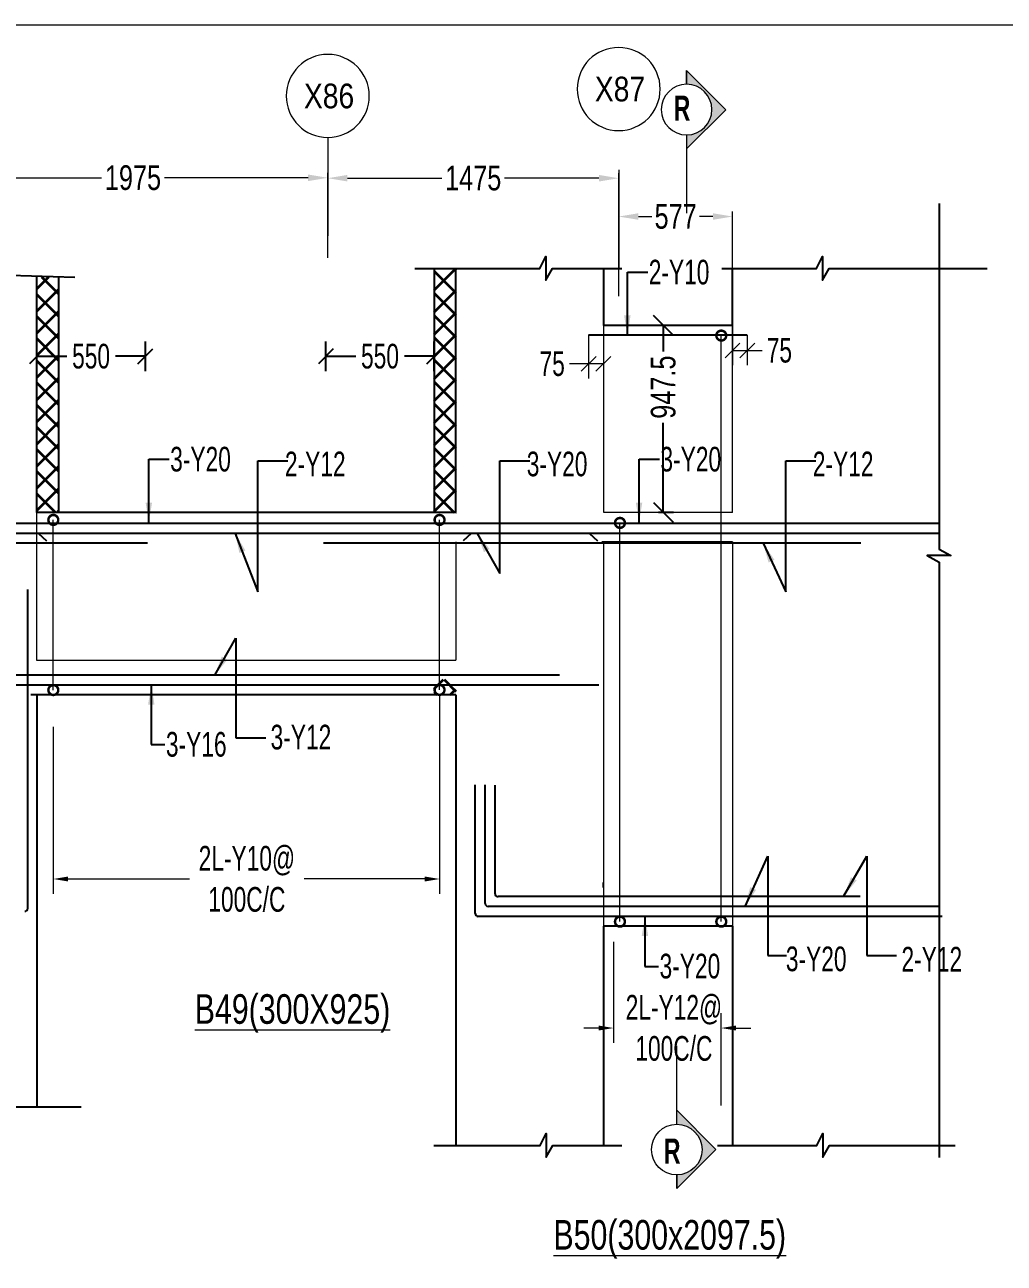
# Model space of a CAD drawing. Header units: millimetres. Extents: x -2697 to 288508, y -1308 to 60928.
# Drawn here: x 47836 to 52802, y 24474 to 30751 of the extents above; entities that cross this region are included whole.
import ezdxf
from ezdxf.enums import TextEntityAlignment as Align

# ---------------------------------------------------------------- set-up
doc = ezdxf.new("R2010")
doc.units = ezdxf.units.MM
doc.header["$LTSCALE"] = 100
for name, pattern in [('ACAD_ISO04W100', [30, 24, -3, 0, -3]), ('CONTINOUS', [0]), ('CONTINU', [0]), ('HIDDEN', [0.375, 0.25, -0.125])]:
    doc.linetypes.add(name, pattern=pattern)
doc.layers.get('Defpoints').update_dxf_attribs({"color": 1, "lineweight": 0})
for name, color, linetype in [('-S-ARROW', 253, 'Continuous'), ('-S-DIM', 251, 'Continuous'), ('-S-MISC', 8, 'Continuous'), ('-STR-BEAM', 7, 'CONTINU'), ('-STR-REINF', 3, 'Continuous'), ('-STR-TEXT', 6, 'Continuous'), ('A-ANNO-DIMS', 7, 'Continuous'), ('rein', 3, 'Continuous')]:
    doc.layers.add(name, color=color, linetype=linetype)
for name, color, linetype, lineweight in [('-S-STIRUP', 11, 'Continuous', 9), ('-STR-RF-DIM', 252, 'CONTINOUS', 20), ('A-ANNO-GRID-LINE', 252, 'ACAD_ISO04W100', 20), ('A-ANNO-GRID-TEXT', 13, 'Continuous', 15), ('G-ANNO-SYMB', 8, 'CONTINOUS', 9), ('GRID DIM', 252, 'Continuous', 9), ('S-COL HATCH', 9, 'Continuous', 35), ('SEC TEXT', 9, 'Continuous', 18), ('SLAB LINE', 254, 'HIDDEN', 20)]:
    doc.layers.add(name, color=color, linetype=linetype, lineweight=lineweight)
doc.styles.add('BEAM-LS', font='romans.shx', dxfattribs={"width": 0.8})
doc.styles.add('Dim.s & Anno.(Misc.)', font='ARIALN.TTF')
doc.styles.add('SOBHA', font='swisscl.ttf', dxfattribs={"width": 0.9})
doc.styles.add('sobha.sed', font='swisscl.ttf')
doc.styles.add('Swis721 LtCn BT_B', font='', dxfattribs={"width": 0.9, "height": 250})
doc.styles.get('Swis721 LtCn BT_B').set_extended_font_data('Swis721 LtCn BT', bold=True)
doc.dimstyles.new('S-50', dxfattribs={"dimscale": 50, "dimtxt": 2.5, "dimasz": 2, "dimexe": 0.5, "dimexo": 0.25, "dimgap": 0.25, "dimtad": 0, "dimdec": 0, "dimrnd": 0.0005, "dimzin": 0, "dimdsep": 46, "dimtxsty": 'sobha.sed', "dimblk": 'OBLIQUE', "dimcen": 0.09, "dimclrd": 8, "dimclre": 8, "dimclrt": 6, "dimadec": 0, "dimazin": 0, "dimtfac": 1, "dimtdec": 0, "dimtofl": 0, "dimtmove": 2, "dimatfit": 3, "dimfxl": 0.18, "dimtolj": 1, "dimtzin": 0, "dimlwd": -1, "dimlwe": -1, "dimarcsym": 0})
doc.dimstyles.new('S-DIM50', dxfattribs={"dimscale": 50, "dimtxt": 2.5, "dimasz": 1.5, "dimexe": 1.5, "dimexo": 1, "dimgap": 0.5, "dimtad": 0, "dimdec": 0, "dimzin": 0, "dimdsep": 46, "dimtxsty": 'SOBHA', "dimcen": 0.09, "dimclrd": 256, "dimclre": 256, "dimclrt": 6, "dimadec": 5, "dimazin": 0, "dimtfac": 1, "dimtdec": 0, "dimtofl": 0, "dimtmove": 0, "dimatfit": 3, "dimfxl": 0.18, "dimtolj": 1, "dimtzin": 0, "dimlwd": -1, "dimlwe": -1, "dimarcsym": 0})
doc.dimstyles.new('STIRUP', dxfattribs={"dimscale": 50, "dimtxt": 2.5, "dimasz": 2.2, "dimexe": 0, "dimexo": 0, "dimgap": 0.5, "dimtad": 0, "dimdec": 0, "dimzin": 0, "dimdsep": 46, "dimtxsty": 'BEAM-LS', "dimblk": 'DOTSMALL', "dimcen": 0.09, "dimclrd": 256, "dimclre": 256, "dimclrt": 256, "dimadec": 5, "dimazin": 0, "dimtfac": 1, "dimtdec": 0, "dimtofl": 0, "dimtmove": 0, "dimatfit": 3, "dimldrblk": 'DOTSMALL', "dimfxl": 0, "dimfxlon": 1, "dimtolj": 1, "dimtzin": 0, "dimlwd": -1, "dimlwe": -1, "dimarcsym": 0})

# ---------------------------------------------------------------- blocks, each defined once
blk = doc.blocks.new('_DotSmall')
at = {"color": 0, "linetype": 'ByBlock', "const_width": 0.5}
blk.add_lwpolyline([(-0.0625, 0, 1), (0.0625, 0, 1)], format="xyb", close=True, dxfattribs=at)
blk = doc.blocks.new('*D407')
at = {"layer": '-S-STIRUP', "ltscale": 100, "transparency": 16777216}
blk.add_line((47981, 27379.4), (47981, 28241.8), dxfattribs=at)
at = {"layer": 'Defpoints', "color": 0, "linetype": 'CONTINU', "ltscale": 100, "transparency": 16777216}
for p in [(47980.8, 28241.8, 0), (47981, 28241.8), (47981, 27379.4, 0)]:
    blk.add_point(p, dxfattribs=at)
at = {"layer": '-S-STIRUP', "linetype": 'CONTINU', "ltscale": 100, "transparency": 16777216, "xscale": 100, "yscale": 100, "zscale": 100}
for p, rotation in [((47981, 28241.8), 90), ((47981, 27379.4), 270)]:
    blk.add_blockref('_DotSmall', p, dxfattribs=dict(at, rotation=rotation))
blk = doc.blocks.new('*D408')
at = {"layer": '-STR-RF-DIM', "transparency": 16777216}
for p, q in [((49939.3, 27359.4), (49939.3, 26346.8)), ((47981, 27193.4), (47981, 26346.8)), ((48056, 26421.8), (48671.2, 26421.8)), ((49864.3, 26421.8), (49253.4, 26421.8))]:
    blk.add_line(p, q, dxfattribs=at)
for points in [[(48056, 26434.3), (48056, 26409.3), (47981, 26421.8)], [(49864.3, 26434.3), (49864.3, 26409.3), (49939.3, 26421.8)]]:
    blk.add_solid(points, dxfattribs=at)
at = {"layer": 'Defpoints', "color": 0, "transparency": 16777216}
for p in [(49939.3, 27359.4, 178586.6), (47981, 27193.4, 178586.6), (49939.3, 26421.8)]:
    blk.add_point(p, dxfattribs=at)
at = {"layer": '-STR-RF-DIM', "color": 6, "transparency": 16777216, "insert": (48962.3, 26421.8), "char_height": 125, "attachment_point": 5, "style": 'SOBHA'}
blk.add_mtext('\\A1;2L-Y10@\\P100C/C', dxfattribs=at)
blk = doc.blocks.new('*D409')
at = {"layer": '-S-STIRUP', "ltscale": 100, "transparency": 16777216}
blk.add_line((49939.3, 27380.3), (49939.3, 28241.7), dxfattribs=at)
at = {"layer": 'Defpoints', "color": 0, "linetype": 'CONTINU', "ltscale": 100, "transparency": 16777216}
for p in [(49939.2, 28241.7, 0), (49939.3, 28241.7), (49939.3, 27380.3, 0)]:
    blk.add_point(p, dxfattribs=at)
at = {"layer": '-S-STIRUP', "linetype": 'CONTINU', "ltscale": 100, "transparency": 16777216, "xscale": 100, "yscale": 100, "zscale": 100}
for p, rotation in [((49939.3, 28241.7), 90), ((49939.3, 27380.3), 270)]:
    blk.add_blockref('_DotSmall', p, dxfattribs=dict(at, rotation=rotation))
blk = doc.blocks.new('*D267')
at = {"layer": '-S-STIRUP', "ltscale": 100, "transparency": 16777216}
blk.add_line((50854, 26205.6), (50854, 28226.6), dxfattribs=at)
at = {"layer": 'Defpoints', "color": 0, "linetype": 'CONTINU', "ltscale": 100, "transparency": 16777216}
for p in [(50854, 28226.6), (50968.8, 28226.6, 0), (50969, 26205.6, 0)]:
    blk.add_point(p, dxfattribs=at)
at = {"layer": '-S-STIRUP', "linetype": 'CONTINU', "ltscale": 100, "transparency": 16777216, "xscale": 100, "yscale": 100, "zscale": 100}
for p, rotation in [((50854, 28226.6), 90), ((50854, 26205.6), 270)]:
    blk.add_blockref('_DotSmall', p, dxfattribs=dict(at, rotation=rotation))
blk = doc.blocks.new('*D268')
at = {"layer": '-S-STIRUP', "ltscale": 100, "transparency": 16777216}
blk.add_line((51367.8, 26205.6), (51367.8, 29176), dxfattribs=at)
at = {"layer": 'Defpoints', "color": 0, "linetype": 'CONTINU', "ltscale": 100, "transparency": 16777216}
for p in [(51366.7, 29176, 0), (51367.8, 29176), (51367.8, 26205.6, 0)]:
    blk.add_point(p, dxfattribs=at)
at = {"layer": '-S-STIRUP', "linetype": 'CONTINU', "ltscale": 100, "transparency": 16777216, "xscale": 100, "yscale": 100, "zscale": 100}
for p, rotation in [((51367.8, 29176), 90), ((51367.8, 26205.6), 270)]:
    blk.add_blockref('_DotSmall', p, dxfattribs=dict(at, rotation=rotation))
blk = doc.blocks.new('A-SYMB_Grid')
blk.add_circle((0, 0), 4.21)
at = {"style": 'Dim.s & Anno.(Misc.)'}
blk.add_attdef('GRID', text='', height=3, dxfattribs=at).set_placement((0, 0), align=Align.MIDDLE_CENTER)
blk = doc.blocks.new('*D272')
at = {"layer": 'Defpoints', "color": 0, "transparency": 16777216}
for p in [(49372.5, 29975.7), (47397.5, 29558.9), (49372.5, 29558.9)]:
    blk.add_point(p, dxfattribs=at)
at = {"layer": 'GRID DIM', "transparency": 16777216}
for p, q in [((47397.5, 29571.4), (47397.5, 30000.7)), ((47497.5, 29975.7), (48225.8, 29975.7)), ((49272.5, 29975.7), (48544.3, 29975.7)), ((49372.5, 29571.4), (49372.5, 30000.7))]:
    blk.add_line(p, q, dxfattribs=at)
for points in [[(47497.5, 29992.3), (47497.5, 29959), (47397.5, 29975.7)], [(49272.5, 29992.3), (49272.5, 29959), (49372.5, 29975.7)]]:
    blk.add_solid(points, dxfattribs=at)
at = {"layer": 'GRID DIM', "color": 13, "transparency": 16777216, "insert": (48385, 29975.7), "char_height": 125, "attachment_point": 5, "style": 'sobha.sed'}
blk.add_mtext('\\A1;1975', dxfattribs=at)
blk = doc.blocks.new('*D273')
at = {"layer": 'Defpoints', "color": 0, "transparency": 16777216}
for p in [(50847.5, 29973.7), (49372.5, 29556.9), (50847.5, 29541.2)]:
    blk.add_point(p, dxfattribs=at)
at = {"layer": 'GRID DIM', "transparency": 16777216}
for p, q in [((49372.5, 29569.4), (49372.5, 29998.7)), ((49472.5, 29973.7), (49950.8, 29973.7)), ((50747.5, 29973.7), (50269.3, 29973.7)), ((50847.5, 29553.7), (50847.5, 29998.7))]:
    blk.add_line(p, q, dxfattribs=at)
for points in [[(49472.5, 29990.3), (49472.5, 29957), (49372.5, 29973.7)], [(50747.5, 29990.3), (50747.5, 29957), (50847.5, 29973.7)]]:
    blk.add_solid(points, dxfattribs=at)
at = {"layer": 'GRID DIM', "color": 13, "transparency": 16777216, "insert": (50110, 29973.7), "char_height": 125, "attachment_point": 5, "style": 'sobha.sed'}
blk.add_mtext('\\A1;1475', dxfattribs=at)
blk = doc.blocks.new('*D274')
at = {"layer": 'Defpoints', "color": 0, "transparency": 16777216}
for p in [(51425, 29779.4), (50847.5, 29362.7, 0), (51425, 29362.7, 0)]:
    blk.add_point(p, dxfattribs=at)
at = {"layer": 'GRID DIM', "transparency": 16777216}
for p, q in [((50847.5, 29375.2), (50847.5, 29804.4)), ((50947.5, 29779.4), (51015.1, 29779.4)), ((51325, 29779.4), (51257.4, 29779.4)), ((51425, 29375.2), (51425, 29804.4))]:
    blk.add_line(p, q, dxfattribs=at)
for points in [[(50947.5, 29796.1), (50947.5, 29762.8), (50847.5, 29779.4)], [(51325, 29796.1), (51325, 29762.8), (51425, 29779.4)]]:
    blk.add_solid(points, dxfattribs=at)
at = {"layer": 'GRID DIM', "color": 13, "transparency": 16777216, "insert": (51136.3, 29779.4), "char_height": 125, "attachment_point": 5, "style": 'sobha.sed'}
blk.add_mtext('\\A1;577', dxfattribs=at)
blk = doc.blocks.new('_Oblique')
at = {"color": 0, "linetype": 'ByBlock', "lineweight": -2}
blk.add_line((-0.5, -0.5), (0.5, 0.5), dxfattribs=at)
blk = doc.blocks.new('*D299')
at = {"layer": '-STR-RF-DIM', "transparency": 16777216}
for p, q in [((50820.9, 26103.3), (50820.9, 25591.5)), ((51366.8, 25273.1), (51366.8, 25741.5)), ((50745.9, 25666.5), (50670.9, 25666.5)), ((51441.8, 25666.5), (51516.8, 25666.5))]:
    blk.add_line(p, q, dxfattribs=at)
for points in [[(50745.9, 25679), (50745.9, 25654), (50820.9, 25666.5)], [(51441.8, 25679), (51441.8, 25654), (51366.8, 25666.5)]]:
    blk.add_solid(points, dxfattribs=at)
at = {"layer": 'Defpoints', "color": 0, "transparency": 16777216}
for p in [(50820.9, 26103.3, 178586.6), (51366.8, 25666.5), (51366.8, 25273.1, 178586.6)]:
    blk.add_point(p, dxfattribs=at)
at = {"layer": '-STR-RF-DIM', "color": 6, "transparency": 16777216, "insert": (51127.4, 25666.5), "char_height": 125, "attachment_point": 5, "style": 'SOBHA'}
blk.add_mtext('\\A1;2L-Y12@\\P100C/C', dxfattribs=at)
blk = doc.blocks.new('*D334')
at = {"layer": 'A-ANNO-DIMS', "color": 8, "transparency": 16777216}
for p, q in [((51110.7, 29227.8), (51048.8, 29227.8)), ((51073.8, 29227.8), (51073.8, 29095.2)), ((51073.8, 28279.8), (51073.8, 28734.1)), ((51125.3, 28279.8), (51048.8, 28279.8))]:
    blk.add_line(p, q, dxfattribs=at)
at = {"layer": 'Defpoints', "color": 0, "transparency": 16777216}
for p in [(51123.2, 29227.8, 0), (51073.8, 28279.8), (51137.8, 28279.8, 0)]:
    blk.add_point(p, dxfattribs=at)
at = {"layer": 'A-ANNO-DIMS', "color": 8, "transparency": 16777216, "xscale": 100, "yscale": 100, "zscale": 100}
for p, rotation in [((51073.8, 29227.8), 90), ((51073.8, 28279.8), 270)]:
    blk.add_blockref('_Oblique', p, dxfattribs=dict(at, rotation=rotation))
at = {"layer": 'A-ANNO-DIMS', "color": 6, "transparency": 16777216, "insert": (51073.8, 28914.6), "char_height": 125, "attachment_point": 5, "rotation": 90, "style": 'sobha.sed'}
blk.add_mtext('\\A1;947.5', dxfattribs=at)
blk = doc.blocks.new('*D774')
at = {"layer": '-STR-RF-DIM', "transparency": 16777216}
for p, q in [((50770, 29227.8), (50770, 28958)), ((50695.1, 29177.8), (50695.1, 28958)), ((50695.1, 29033), (50598, 29033)), ((50770, 29033), (50695.1, 29033))]:
    blk.add_line(p, q, dxfattribs=at)
at = {"layer": 'Defpoints', "color": 0, "transparency": 16777216}
for p in [(50770, 29227.8, 0), (50695.1, 29177.8, 0), (50770, 29033)]:
    blk.add_point(p, dxfattribs=at)
at = {"layer": '-STR-RF-DIM', "transparency": 16777216, "xscale": 75, "yscale": 75, "zscale": 75, "rotation": 180}
blk.add_blockref('_Oblique', (50695.1, 29033), dxfattribs=at)
at = {"layer": '-STR-RF-DIM', "transparency": 16777216, "xscale": 75, "yscale": 75, "zscale": 75}
blk.add_blockref('_Oblique', (50770, 29033), dxfattribs=at)
at = {"layer": '-STR-RF-DIM', "color": 6, "transparency": 16777216, "insert": (50510.4, 29033), "char_height": 125, "attachment_point": 5, "style": 'SOBHA'}
blk.add_mtext('\\A1;75', dxfattribs=at)
blk = doc.blocks.new('*D775')
at = {"layer": '-STR-RF-DIM', "transparency": 16777216}
for p, q in [((51425, 29227.8), (51425, 29025.9)), ((51499.6, 29177.8), (51499.6, 29025.9)), ((51425, 29100.9), (51499.6, 29100.9)), ((51499.6, 29100.9), (51574.6, 29100.9))]:
    blk.add_line(p, q, dxfattribs=at)
at = {"layer": 'Defpoints', "color": 0, "transparency": 16777216}
for p in [(51425, 29227.8, 0), (51499.6, 29177.8, 0), (51499.6, 29100.9)]:
    blk.add_point(p, dxfattribs=at)
at = {"layer": '-STR-RF-DIM', "transparency": 16777216, "xscale": 75, "yscale": 75, "zscale": 75, "rotation": 180}
blk.add_blockref('_Oblique', (51425, 29100.9), dxfattribs=at)
at = {"layer": '-STR-RF-DIM', "transparency": 16777216, "xscale": 75, "yscale": 75, "zscale": 75}
blk.add_blockref('_Oblique', (51499.6, 29100.9), dxfattribs=at)
at = {"layer": '-STR-RF-DIM', "color": 6, "transparency": 16777216, "insert": (51662.2, 29100.9), "char_height": 125, "attachment_point": 5, "style": 'SOBHA'}
blk.add_mtext('\\A1;75', dxfattribs=at)
blk = doc.blocks.new('*D778')
at = {"layer": '-S-DIM', "transparency": 16777216}
for p, q in [((47897.5, 28995.9), (47897.5, 29145.9)), ((48447.6, 28995.9), (48447.6, 29145.9)), ((47897.5, 29070.9), (48049.2, 29070.9)), ((48447.6, 29070.9), (48295.8, 29070.9))]:
    blk.add_line(p, q, dxfattribs=at)
at = {"layer": 'Defpoints', "color": 0, "transparency": 16777216}
for p in [(48447.6, 29070.9), (47897.5, 28070.1), (48447.6, 27941.5, 0)]:
    blk.add_point(p, dxfattribs=at)
at = {"layer": '-S-DIM', "transparency": 16777216, "xscale": 75, "yscale": 75, "zscale": 75, "rotation": 180}
blk.add_blockref('_Oblique', (47897.5, 29070.9), dxfattribs=at)
at = {"layer": '-S-DIM', "transparency": 16777216, "xscale": 75, "yscale": 75, "zscale": 75}
blk.add_blockref('_Oblique', (48447.6, 29070.9), dxfattribs=at)
at = {"layer": '-S-DIM', "color": 6, "transparency": 16777216, "insert": (48172.5, 29070.9), "char_height": 125, "attachment_point": 5, "style": 'SOBHA'}
blk.add_mtext('\\A1;550', dxfattribs=at)
blk = doc.blocks.new('*D779')
at = {"layer": '-S-DIM', "transparency": 16777216}
for p, q in [((49362.4, 28995.9), (49362.4, 29145.9)), ((49912.5, 28995.9), (49912.5, 29145.9)), ((49362.4, 29070.9), (49514.1, 29070.9)), ((49912.5, 29070.9), (49760.8, 29070.9))]:
    blk.add_line(p, q, dxfattribs=at)
at = {"layer": 'Defpoints', "color": 0, "transparency": 16777216}
for p in [(49362.4, 29070.9), (49912.5, 28070.1), (49362.4, 27941.5, 0)]:
    blk.add_point(p, dxfattribs=at)
at = {"layer": '-S-DIM', "transparency": 16777216, "xscale": 75, "yscale": 75, "zscale": 75, "rotation": 180}
blk.add_blockref('_Oblique', (49362.4, 29070.9), dxfattribs=at)
at = {"layer": '-S-DIM', "transparency": 16777216, "xscale": 75, "yscale": 75, "zscale": 75}
blk.add_blockref('_Oblique', (49912.5, 29070.9), dxfattribs=at)
at = {"layer": '-S-DIM', "color": 6, "transparency": 16777216, "insert": (49637.4, 29070.9), "char_height": 125, "attachment_point": 5, "style": 'SOBHA'}
blk.add_mtext('\\A1;550', dxfattribs=at)
blk = doc.blocks.new('Detail View - M_Section Head - Structural Type 1-785420-STILT FLOOR FRAMING PLAN')
at = {"layer": 'G-ANNO-SYMB'}
h = blk.add_hatch(color=9, dxfattribs=at)
edge = h.paths.add_edge_path(flags=0)
edge.add_line((-8.5, 0), (-9.86, 0))
edge.add_line((-9.86, 0), (-5.99, 3.87))
edge.add_line((-5.99, 3.87), (-2.12, 0))
edge.add_line((-2.12, 0), (-3.5, 0))
edge.add_arc((-6, 0), 2.5, 360, 540)
for p, q in [((-5.99, 3.87), (-9.86, 0)), ((-5.99, 3.87), (-2.12, 0)), ((-8.5, 0), (-9.86, 0)), ((-3.5, 0), (-2.12, 0))]:
    blk.add_line(p, q, dxfattribs=at)
at = {"layer": 'G-ANNO-SYMB', "color": 5}
for p, q in [((-5.99, 3.87), (-9.86, 0)), ((-2.12, 0), (-5.99, 3.87)), ((-9.86, 0), (-8.5, 0)), ((-3.5, 0), (4.24, 0)), ((-3.5, 0), (-2.12, 0))]:
    blk.add_line(p, q, dxfattribs=at)
at = {"layer": 'G-ANNO-SYMB'}
blk.add_arc((-6, 0), 2.5, 360, 180, dxfattribs=at)
at = {"layer": 'G-ANNO-SYMB', "color": 5}
for start, end in [(360, 180), (180, 360)]:
    blk.add_arc((-6, 0), 2.5, start, end, dxfattribs=at)

msp = doc.modelspace()

# ---------------------------------------------------------------- hatches: boundary and pattern name
at = {"layer": 'S-COL HATCH'}
h = msp.add_hatch(dxfattribs=at)
h.set_pattern_fill('ANSI37', color=8, scale=25)
h.set_pattern_definition([(45, (-60440.46, -149084.08), (-56.1266, 56.1266), []), (135, (-60440.46, -149084.08), (-56.1266, -56.1266), [])])
h.paths.add_polyline_path([(44387.49, 28279.82), (46247.54, 28279.82), (46247.54, 29473.47), (44387.49, 29473.47)])
h.paths.add_polyline_path([(46152.49, 28280.32), (46152.49, 29473.47)], flags=16)
h.paths.add_polyline_path([(48007.49, 28279.82), (47897.49, 28279.82), (47897.49, 29473.47), (48007.49, 29473.47)])
h.paths.add_polyline_path([(49912.49, 28279.82), (50022.49, 28279.82), (50022.49, 29516.71), (49912.49, 29516.71)])
h.paths.add_polyline_path([(49912.49, 27432.82), (50022.49, 27432.82), (50022.49, 27354.52), (49912.49, 27354.52)])
h.paths.add_polyline_path([(48007.49, 25266.75), (47897.49, 25266.75)])
h.paths.add_polyline_path([(46152.49, 27432.82), (47597.49, 27432.82)])
h.paths.add_polyline_path([(44387.49, 27432.82), (44897.54, 27432.82), (44898.11, 27432.82), (44388.06, 27432.82)])

# ---------------------------------------------------------------- linework, layer by layer
at = {"layer": '-S-MISC', "linetype": 'ByBlock', "ltscale": 1000, "elevation": 0}
for points in [[(52472.57, 29845.92), (52472.57, 28092.81), (52532.23, 28061.94), (52412.06, 28061.94), (52472.57, 28028.05), (52472.72, 25010.02)], [(49813.54, 29516.71), (50448.08, 29516.71), (50478.95, 29576.37), (50478.95, 29456.21), (50512.84, 29516.71), (50863.07, 29516.71)], [(51370.46, 29516.71), (51850.58, 29516.71), (51881.45, 29576.37), (51881.45, 29456.21), (51915.34, 29516.71), (52715.54, 29516.71)], [(47550.09, 29482.09), (47695.83, 29482.09), (47726.69, 29422.43), (47726.69, 29542.59), (47760.03, 29482.09), (48089.54, 29472.92)], [(47547.2, 25266.75), (47695.98, 25266.75), (47726.85, 25326.41), (47726.85, 25206.25), (47760.19, 25266.75), (48122.7, 25266.75)], [(49909.7, 25071.86), (50448.98, 25071.86), (50479.85, 25131.52), (50479.85, 25011.36), (50513.19, 25071.86), (50863.22, 25071.86)], [(51348.82, 25071.86), (51851.48, 25071.86), (51882.35, 25131.52), (51882.35, 25011.36), (51915.69, 25071.86), (52553.7, 25071.86)]]:
    msp.add_lwpolyline(points, dxfattribs=at)
at = {"layer": '-STR-BEAM'}
for p, q in [((51424.99, 29227.82, 0), (50769.99, 29227.82, 0)), ((50022.49, 28279.82, 0), (47897.49, 28279.82, 0)), ((50022.65, 27354.52, 0), (47866.72, 27354.52, 0)), ((51425.15, 26182.32, 0), (50770.15, 26182.32, 0))]:
    msp.add_line(p, q, dxfattribs=at)
at = {"layer": '-STR-REINF', "ltscale": 10}
for p, q in [((51499.61, 29177.82, 0), (50695.06, 29177.82, 0)), ((52472.57, 28223.41, 0), (41416.05, 28223.41, 0)), ((52472.57, 28173.41, 0), (43887.4, 28173.41, 0)), ((48458.57, 28123.41, 0), (43890.98, 28123.41, 0)), ((47905.65, 28173.41, 0), (47946.25, 28136.56)), ((52076.15, 28123.41, 0), (49351.67, 28123.41, 0)), ((50099.85, 28173.41, 0), (50059.24, 28136.56)), ((50699.18, 28173.41, 0), (50739.78, 28136.56)), ((47851.22, 26273.14, 0), (47851.38, 27889.8, 0)), ((50547.7, 27454.52, 0), (47203.24, 27454.52, 0)), ((50746.7, 27404.52, 0), (47015.68, 27404.52, 0)), ((50120.67, 26247.32, 0), (50120.51, 26898.28, 0)), ((50170.67, 26297.32, 0), (50170.51, 26898.28, 0)), ((50220.68, 26347.33, 0), (50220.52, 26896.8, 0)), ((52072.66, 26332.33, 0), (50235.68, 26332.33, 0)), ((52472.66, 26282.33, 0), (50185.67, 26282.32, 0)), ((52487.66, 26232.33, 0), (50135.67, 26232.32, 0))]:
    msp.add_line(p, q, dxfattribs=at)
at = {"layer": '-STR-REINF', "ltscale": 10, "extrusion": (1.29957e-09, -3.34497e-07, 1)}
for centre in [(50235.68, 26347.33, -0.01), (50185.67, 26297.32, -0.01)]:
    msp.add_arc(centre, 15, 180, 270, dxfattribs=at)
at = {"layer": '-STR-REINF', "ltscale": 10, "extrusion": (7.78122e-07, 5.40234e-09, 1)}
msp.add_arc((47836.22, 26273.14, 0.04), 15, 270, 0, dxfattribs=at)
at = {"layer": '-STR-REINF', "ltscale": 10, "extrusion": (-7.78122e-07, 5.40234e-09, 1)}
msp.add_arc((50135.67, 26247.32, -0.04), 15, 180, 270, dxfattribs=at)
at = {"layer": 'A-ANNO-GRID-LINE', "ltscale": 40}
for p, q in [((49372.53, 30179.9, 0), (49372.53, 29681.06, 0)), ((50847.53, 30015.55, 0), (50847.53, 29516.71, 0))]:
    msp.add_line(p, q, dxfattribs=at)
at = {"layer": 'Defpoints', "color": 1}
msp.add_lwpolyline([(38632.78, 30751.34), (73693.86, 30751.34), (73693.86, 3581.9), (38632.78, 3581.9)], close=True, dxfattribs=at)
at = {"layer": 'rein', "color": 5}
for p, q in [((49912.49, 29514.42, 0), (49912.49, 28279.82, 0)), ((50022.49, 28279.82, 0), (50022.49, 29516.71, 0)), ((50769.99, 29516.71, 0), (50769.99, 29227.82, 0)), ((51424.99, 29227.82, 0), (51424.99, 29516.71, 0)), ((47897.49, 28279.82, 0), (47897.49, 29473.47, 0)), ((48007.49, 29473.47, 0), (48007.49, 28279.82, 0)), ((47897.65, 27354.52, 0), (47897.65, 25266.75, 0)), ((50022.65, 27354.52, 0), (50022.65, 25071.86, 0)), ((50770.15, 26378.65, 0), (50770.15, 26404.09, 0)), ((50770.15, 26182.32, 0), (50770.15, 25071.86, 0)), ((51425.15, 26182.32, 0), (51425.15, 25071.86, 0))]:
    msp.add_line(p, q, dxfattribs=at)
at = {"layer": 'SLAB LINE', "color": 9, "linetype": 'HIDDEN', "ltscale": 0.1}
for p, q in [((50769.99, 29227.82, 0), (50769.99, 28279.82, 0)), ((51424.99, 28279.82, 0), (51424.99, 29227.82, 0)), ((47897.49, 28279.82, 0), (47897.49, 28279.82, 0)), ((47897.65, 27529.82, 0), (47897.49, 28279.82, 0)), ((50022.49, 28279.82, 0), (50022.49, 28279.82, 0)), ((51424.99, 28279.82, 0), (50769.99, 28279.82, 0)), ((50021.47, 28129.82, 0), (50022.49, 27529.82, 0)), ((51423.97, 28129.82, 0), (50762.54, 28129.82, 0)), ((51424.99, 28129.82, 0), (50769.99, 28129.82, 0)), ((50769.99, 28129.82, 0), (50771.17, 26182.32, 0)), ((51423.97, 28129.82, 0), (51425.15, 26182.32, 0)), ((50022.49, 27529.82, 0), (47897.49, 27529.82, 0))]:
    msp.add_line(p, q, dxfattribs=at)

# ---------------------------------------------------------------- block references
at = {"layer": 'A-ANNO-GRID-TEXT'}
ref = msp.add_blockref('A-SYMB_Grid', (50847.53, 30425.68, 0), dxfattribs=dict(at, xscale=-50, yscale=50, zscale=50))
ref.add_attrib('GRID', 'X87', dxfattribs={"layer": '0', "height": 125, "style": 'Dim.s & Anno.(Misc.)'}).set_placement((50854.18, 30425.68, 0), align=Align.MIDDLE_CENTER)
ref = msp.add_blockref('A-SYMB_Grid', (49372.53, 30390.53, 0), dxfattribs=dict(at, xscale=-50, yscale=50, zscale=50))
ref.add_attrib('GRID', 'X86', dxfattribs={"layer": '0', "height": 125, "style": 'Dim.s & Anno.(Misc.)'}).set_placement((49379.18, 30390.53, 0), align=Align.MIDDLE_CENTER)
at = {"layer": 'G-ANNO-SYMB', "extrusion": (0, 0, -1), "yscale": 51.28199999999996, "zscale": 51.28199999999996}
for p, xscale, rotation in [((-51191.88, 30013.69), -51.28199999999996, 90), ((-51142.11, 25358.04), 51.28199999999996, 90.00000000000003)]:
    msp.add_blockref('Detail View - M_Section Head - Structural Type 1-785420-STILT FLOOR FRAMING PLAN', p, dxfattribs=dict(at, xscale=xscale, rotation=rotation))

# ---------------------------------------------------------------- texts
at = {"layer": '-STR-TEXT', "color": 6, "char_height": 125, "style": 'SOBHA'}
for s, insert, attachment_point in [('\\A1;2-Y10', (50999.87, 29560.17, 0), 1), ('\\A1;3-Y20', (48573.59, 28612.17, 0), 1), ('\\A1;2-Y12', (49155.34, 28587.91, 0), 1), ('\\A1;3-Y20', (50381.44, 28587.91, 0), 1), ('\\A1;3-Y20', (51059.25, 28612.17, 0), 1), ('\\A1;2-Y12', (51831.9, 28587.91, 0), 1), ('\\A1;3-Y12', (49390.33, 27076.7, 0), 9), ('\\A1;3-Y16', (48551.92, 27040.22, 0), 7), ('\\A1;3-Y20', (52002.95, 25952.64, 0), 9), ('\\A1;2-Y12', (52589.08, 25952.64, 0), 9), ('\\A1;3-Y20', (51054.86, 25916.16, 0), 7)]:
    msp.add_mtext(s, dxfattribs=dict(at, insert=insert, attachment_point=attachment_point))
at = {"layer": 'G-ANNO-SYMB', "color": 5, "char_height": 126.62, "width": 169.2306, "line_spacing_factor": 0.964267, "style": 'Swis721 LtCn BT_B'}
for insert, attachment_point in [((51168.54, 30392.06), 2), ((51118.77, 24979.67), 8)]:
    msp.add_mtext('R', dxfattribs=dict(at, insert=insert, attachment_point=attachment_point))
at = {"layer": 'SEC TEXT', "color": 1, "linetype": 'ByBlock', "char_height": 150, "width": 2322.1904, "attachment_point": 1, "rotation": 359.989279, "style": 'sobha.sed'}
for s, insert in [('{\\LB49(300X925)}', (48698.05, 25837.94, 0)), ('{\\LB50(300x2097.5)}', (50516.66, 24693.31, 0))]:
    msp.add_mtext(s, dxfattribs=dict(at, insert=insert))

# ---------------------------------------------------------------- dimensions: what is measured, and where the dimension line sits
at = {"layer": '-S-DIM'}
dim = msp.add_linear_dim(base=(48447.58, 29070.91, -0.02), p1=(47897.49, 28070.07, -0.02), p2=(48447.58, 27941.54, -0.02), dimstyle='S-DIM50', override={"dimscale": 1, "dimtxt": 125, "dimasz": 75, "dimexe": 75, "dimexo": 0, "dimgap": 25, "dimblk1": 'Oblique', "dimblk2": 'Oblique', "dimsah": 1, "dimcen": 4.5, "dimfxl": 75, "dimfxlon": 1}, dxfattribs=at)
dim.commit()
dim.dimension.update_dxf_attribs({"geometry": '*D778', "text_midpoint": (48172.54, 29070.91, -0.02)})
dim = msp.add_linear_dim(base=(49362.4, 29070.91, -0.02), p1=(49912.49, 28070.07, -0.02), p2=(49362.4, 27941.54, -0.02), angle=180, dimstyle='S-DIM50', override={"dimscale": 1, "dimtxt": 125, "dimasz": 75, "dimexe": 75, "dimexo": 0, "dimgap": 25, "dimblk1": 'Oblique', "dimblk2": 'Oblique', "dimsah": 1, "dimcen": 4.5, "dimfxl": 75, "dimfxlon": 1}, dxfattribs=at)
dim.commit()
dim.dimension.update_dxf_attribs({"geometry": '*D779', "text_midpoint": (49637.45, 29070.91, -0.02)})
at = {"layer": '-S-STIRUP', "linetype": 'CONTINU', "ltscale": 100}
for base, p1, p2, picture, middle in [((51367.85, 29175.95, 178586.59), (51367.85, 26205.61, 178586.59), (51366.67, 29175.95, 178586.59), '*D268', (51367.85, 27690.78, 178586.59)), ((47981, 28241.81, 178586.59), (47981, 27379.38, 178586.59), (47980.84, 28241.81, 178586.59), '*D407', (47981, 27810.59, 178586.59)), ((49939.31, 28241.71, 178586.59), (49939.31, 27380.29, 178586.59), (49939.15, 28241.71, 178586.59), '*D409', (49939.31, 27811, 178586.59))]:
    dim = msp.add_linear_dim(base=base, p1=p1, p2=p2, angle=90, text=' ', dimstyle='STIRUP', override={"dimasz": 2}, dxfattribs=at)
    dim.commit()
    dim.dimension.update_dxf_attribs({"geometry": picture, "text_midpoint": middle})
dim = msp.add_linear_dim(base=(50854.02, 28226.62, 178586.59), p1=(50969, 26205.61, 178586.59), p2=(50968.84, 28226.62, 178586.59), angle=90, text=' ', dimstyle='STIRUP', override={"dimasz": 2}, dxfattribs=at)
dim.commit()
dim.dimension.update_dxf_attribs({"geometry": '*D267', "text_midpoint": (50854.02, 26315.69, 178586.59), "dimtype": 160})
at = {"layer": '-STR-RF-DIM'}
dim = msp.add_linear_dim(base=(50769.99, 29033.04), p1=(50695.06, 29177.82, 0), p2=(50769.99, 29227.82, 0), dimstyle='S-DIM50', override={"dimscale": 1, "dimtxt": 125, "dimasz": 75, "dimexe": 75, "dimexo": 0, "dimgap": 25, "dimblk1": 'Oblique', "dimblk2": 'Oblique', "dimsah": 1, "dimcen": 4.5, "dimfxl": 75}, dxfattribs=at)
dim.commit()
dim.dimension.update_dxf_attribs({"geometry": '*D774', "text_midpoint": (50510.43, 29033.04), "dimtype": 160})
dim = msp.add_linear_dim(base=(51499.61, 29100.86), p1=(51424.99, 29227.82, 0), p2=(51499.61, 29177.82, 0), dimstyle='S-DIM50', override={"dimscale": 1, "dimtxt": 125, "dimasz": 75, "dimexe": 75, "dimexo": 0, "dimgap": 25, "dimblk1": 'Oblique', "dimblk2": 'Oblique', "dimsah": 1, "dimcen": 4.5, "dimfxl": 75}, dxfattribs=at)
dim.commit()
dim.dimension.update_dxf_attribs({"geometry": '*D775', "text_midpoint": (51662.17, 29100.86)})
for base, p1, p2, text, picture, middle in [((49939.31, 26421.75, 0), (47981, 27193.38, 178586.59), (49939.31, 27359.39, 178586.59), '2L-Y10@\\P100C/C', '*D408', (48962.29, 26421.75, 0)), ((51366.83, 25666.48, 0), (50820.92, 26103.28, 178586.59), (51366.83, 25273.08, 178586.59), '2L-Y12@\\P100C/C', '*D299', (51127.42, 25666.48, 0))]:
    dim = msp.add_linear_dim(base=base, p1=p1, p2=p2, text=text, dimstyle='S-DIM50', override={"dimscale": 1, "dimtxt": 125, "dimasz": 75, "dimexe": 75, "dimexo": 0, "dimgap": 25, "dimsah": 1, "dimcen": 4.5, "dimfxl": 75}, dxfattribs=at)
    dim.commit()
    dim.dimension.update_dxf_attribs({"geometry": picture, "text_midpoint": middle, "dimtype": 160})
at = {"layer": 'A-ANNO-DIMS'}
dim = msp.add_linear_dim(base=(51073.77, 28279.82, 0), p1=(51123.21, 29227.82, 0), p2=(51137.78, 28279.82, 0), angle=90, text='947.5', dimstyle='S-50', override={"dimdec": 1}, dxfattribs=at)
dim.commit()
dim.dimension.update_dxf_attribs({"geometry": '*D334', "text_midpoint": (51073.77, 28914.61, 0), "dimtype": 160})
at = {"layer": 'GRID DIM'}
for base, p1, p2, picture, middle in [((49372.53, 29975.65, 0), (47397.53, 29558.92, 0), (49372.53, 29558.92, 0), '*D272', (48385.03, 29975.65, 0)), ((50847.53, 29973.65, 0), (49372.53, 29556.92, 0), (50847.53, 29541.21, 0), '*D273', (50110.03, 29973.65, 0)), ((51424.99, 29779.45, 0), (50847.53, 29362.71, 0), (51424.99, 29362.71, 0), '*D274', (51136.26, 29779.45, 0))]:
    dim = msp.add_linear_dim(base=base, p1=p1, p2=p2, dimstyle='S-50', override={"dimsah": 1, "dimclrd": 256, "dimclre": 256, "dimclrt": 13, "dimtmove": 1}, dxfattribs=at)
    dim.commit()
    dim.dimension.update_dxf_attribs({"geometry": picture, "text_midpoint": middle})

# ---------------------------------------------------------------- leaders
at = {"layer": '-S-ARROW', "annotation_type": 0, "has_hookline": 1, "hookline_direction": 1}
for points, text_width in [([(50891.54, 29177.82, 0), (50891.54, 29497.67, 0), (50994.87, 29497.67, 0)], 318.18), ([(48465.27, 28229.82, 0), (48465.27, 28549.67, 0), (48568.59, 28549.67, 0)], 318.41), ([(50950.92, 28229.82, 0), (50950.92, 28549.67, 0), (51054.25, 28549.67, 0)], 318.41), ([(48477.83, 27404.52, 0), (48477.83, 27102.72, 0), (48546.92, 27102.72, 0)], 318.41), ([(50980.77, 26232.32, 0), (50980.77, 25978.66, 0), (51049.86, 25978.66, 0)], 318.41)]:
    msp.add_leader(points, dimstyle='S-50', override={"dimasz": 2, "dimgap": 0.1, "dimtad": 0}, dxfattribs=dict(at, text_width=text_width))
at = {"layer": '-S-ARROW'}
for points in [[(48903.3, 28173.41, 0), (49018.78, 27877.82, 0), (49018.78, 28541.58, 0), (49170.19, 28541.58, 0)], [(50129.39, 28173.41, 0), (50244.87, 27969.52, 0), (50244.87, 28541.58, 0), (50396.28, 28541.58, 0)], [(51579.85, 28123.41, 0), (51695.33, 27877.82, 0), (51695.33, 28541.58, 0), (51846.74, 28541.58, 0)], [(48799.34, 27454.52, 0), (48906.59, 27641.6, 0), (48906.59, 27137.28, 0), (49058, 27137.28, 0)], [(51488.06, 26282.33, 0), (51603.54, 26537.54, 0), (51603.54, 26033.22, 0), (51698.81, 26033.22, 0)], [(51989.86, 26336.1, 0), (52105.34, 26537.54, 0), (52105.34, 26033.22, 0), (52256.75, 26033.22, 0)]]:
    msp.add_leader(points, dimstyle='S-50', override={"dimasz": 2, "dimgap": 0.1, "dimtad": 0}, dxfattribs=at)

doc.saveas('drawing.dxf')
